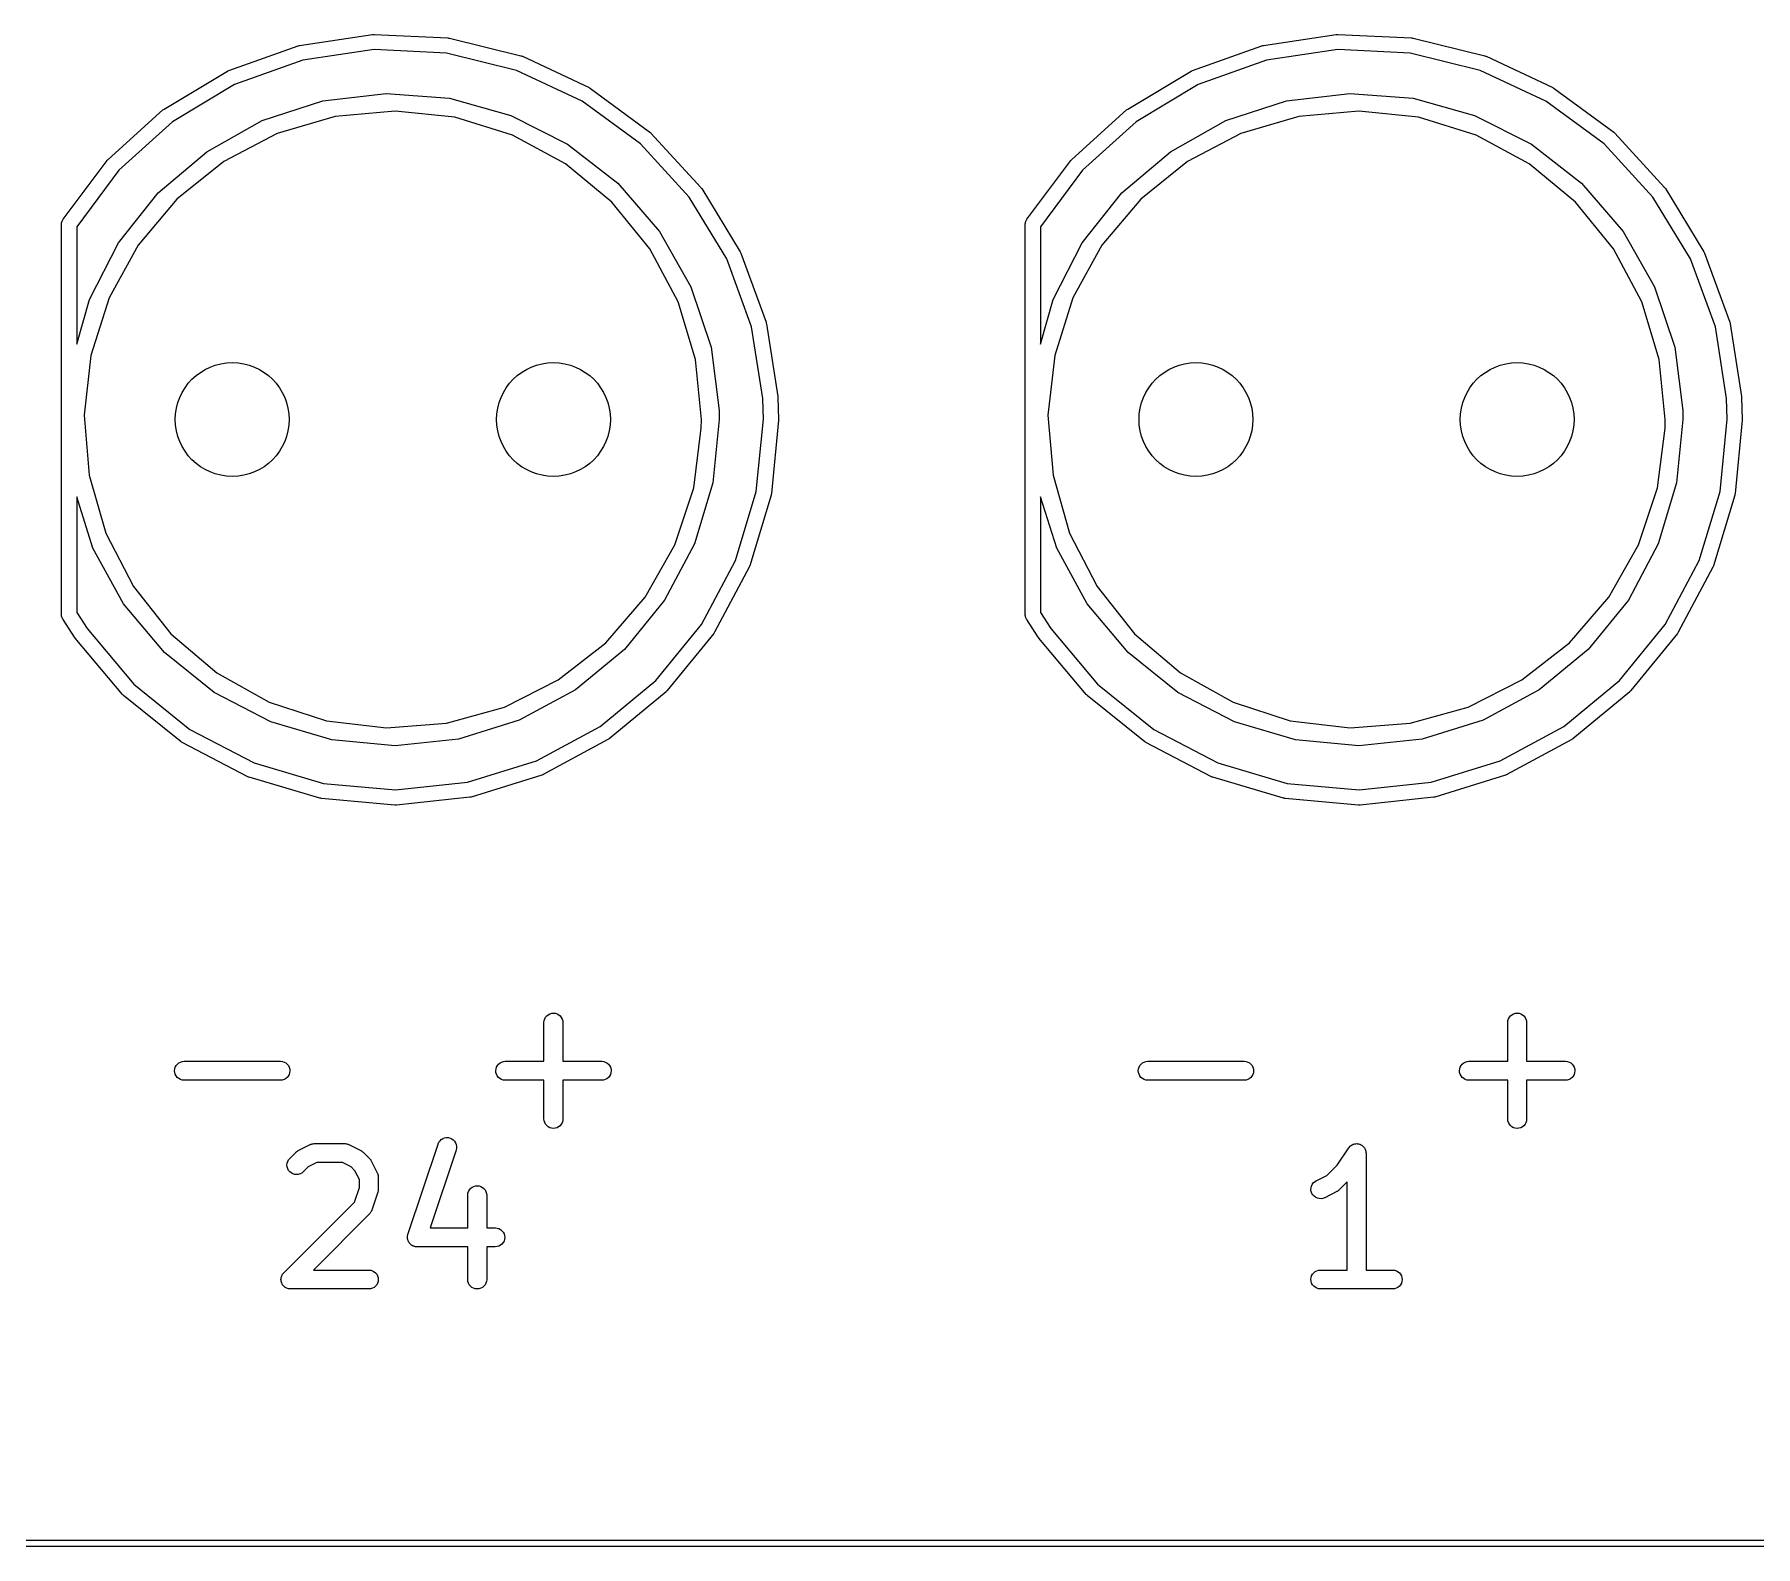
# Model space of a CAD drawing. Extents: x 47 to 146.1, y -90.2 to -39.3.
# Drawn here: x 102.58 to 116.19, y -90.19 to -78.23 of the extents above; entities that cross this region are included whole.
import ezdxf

# ---------------------------------------------------------------- set-up
doc = ezdxf.new("R2010")
doc.units = 0
doc.header["$MEASUREMENT"] = 0
doc.layers.add('BLACK', color=7, linetype='CONTINUOUS')

msp = doc.modelspace()

# ---------------------------------------------------------------- linework, layer by layer
at = {"layer": 'BLACK', "linetype": 'CONTINUOUS'}
for p, q in [((104.673, -78.3206), (105.25, -78.2345)), ((105.25, -78.2345), (105.251, -78.2343)), ((105.251, -78.2343), (105.257, -78.2341)), ((105.257, -78.2341), (105.262, -78.2339)), ((105.262, -78.2339), (105.845, -78.2615)), ((112.293, -78.3206), (112.87, -78.2345)), ((112.87, -78.2345), (112.871, -78.2343)), ((112.871, -78.2343), (112.877, -78.2341)), ((112.877, -78.2341), (112.882, -78.2339)), ((112.882, -78.2339), (113.465, -78.2615)), ((104.112, -78.5201), (104.662, -78.3235)), ((104.662, -78.3235), (104.663, -78.3232)), ((104.663, -78.3232), (104.668, -78.3219)), ((104.668, -78.3219), (104.673, -78.3206)), ((105.262, -78.354), (104.697, -78.4384)), ((105.833, -78.381), (105.262, -78.354)), ((106.388, -78.5185), (105.833, -78.381)), ((105.845, -78.2615), (105.846, -78.2615)), ((105.846, -78.2615), (105.851, -78.2624)), ((105.851, -78.2624), (105.857, -78.2631)), ((105.857, -78.2631), (106.423, -78.4034)), ((111.732, -78.5201), (112.282, -78.3235)), ((112.282, -78.3235), (112.283, -78.3232)), ((112.283, -78.3232), (112.288, -78.3219)), ((112.288, -78.3219), (112.293, -78.3206)), ((112.882, -78.354), (112.317, -78.4384)), ((113.453, -78.381), (112.882, -78.354)), ((114.008, -78.5185), (113.453, -78.381)), ((113.465, -78.2615), (113.466, -78.2615)), ((113.466, -78.2615), (113.471, -78.2624)), ((113.471, -78.2624), (113.477, -78.2631)), ((113.477, -78.2631), (114.043, -78.4034)), ((104.103, -78.5247), (104.108, -78.5224)), ((104.108, -78.5224), (104.112, -78.5201)), ((104.697, -78.4384), (104.158, -78.6311)), ((106.906, -78.7611), (106.388, -78.5185)), ((106.423, -78.4034), (106.424, -78.4036)), ((106.424, -78.4036), (106.429, -78.4055)), ((106.429, -78.4055), (106.434, -78.4073)), ((106.434, -78.4073), (106.962, -78.6549)), ((111.723, -78.5247), (111.728, -78.5224)), ((111.728, -78.5224), (111.732, -78.5201)), ((112.317, -78.4384), (111.778, -78.6311)), ((114.526, -78.7611), (114.008, -78.5185)), ((114.043, -78.4034), (114.044, -78.4036)), ((114.044, -78.4036), (114.049, -78.4055)), ((114.049, -78.4055), (114.054, -78.4073)), ((114.054, -78.4073), (114.582, -78.6549)), ((103.601, -78.8247), (104.102, -78.5251)), ((104.158, -78.6311), (103.668, -78.9247)), ((104.102, -78.5251), (104.103, -78.5247)), ((106.962, -78.6549), (106.963, -78.6553)), ((106.963, -78.6553), (106.968, -78.6582)), ((106.968, -78.6582), (106.972, -78.6609)), ((111.221, -78.8247), (111.722, -78.5251)), ((111.778, -78.6311), (111.288, -78.9247)), ((111.722, -78.5251), (111.723, -78.5247)), ((114.582, -78.6549), (114.583, -78.6553)), ((114.583, -78.6553), (114.588, -78.6582)), ((114.588, -78.6582), (114.592, -78.6609)), ((104.377, -78.9158), (104.856, -78.7602)), ((104.856, -78.7602), (105.356, -78.7006)), ((105.356, -78.7006), (105.858, -78.7392)), ((105.858, -78.7392), (106.343, -78.8746)), ((107.367, -79.0997), (106.906, -78.7611)), ((106.972, -78.6609), (107.443, -79.0065)), ((111.997, -78.9158), (112.476, -78.7602)), ((112.476, -78.7602), (112.976, -78.7006)), ((112.976, -78.7006), (113.478, -78.7392)), ((113.478, -78.7392), (113.963, -78.8746)), ((114.987, -79.0997), (114.526, -78.7611)), ((114.592, -78.6609), (115.063, -79.0065)), ((103.159, -79.2228), (103.592, -78.8317)), ((103.668, -78.9247), (103.243, -79.3079)), ((103.592, -78.8311), (103.597, -78.828)), ((103.592, -78.8317), (103.592, -78.8311)), ((103.597, -78.828), (103.601, -78.8247)), ((103.938, -79.1614), (104.377, -78.9158)), ((104.953, -78.8832), (104.496, -79.0177)), ((105.427, -78.8401), (104.953, -78.8832)), ((105.901, -78.8898), (105.427, -78.8401)), ((106.356, -79.0307), (105.901, -78.8898)), ((106.343, -78.8746), (106.792, -79.1016)), ((110.779, -79.2228), (111.212, -78.8317)), ((111.288, -78.9247), (110.863, -79.3079)), ((111.212, -78.8311), (111.217, -78.828)), ((111.212, -78.8317), (111.212, -78.8311)), ((111.217, -78.828), (111.221, -78.8247)), ((111.558, -79.1614), (111.997, -78.9158)), ((112.573, -78.8832), (112.116, -79.0177)), ((113.047, -78.8401), (112.573, -78.8832)), ((113.521, -78.8898), (113.047, -78.8401)), ((113.976, -79.0307), (113.521, -78.8898)), ((113.963, -78.8746), (114.412, -79.1016)), ((104.496, -79.0177), (104.074, -79.2383)), ((106.774, -79.2571), (106.356, -79.0307)), ((107.443, -79.0065), (107.443, -79.007)), ((107.443, -79.007), (107.447, -79.0107)), ((107.447, -79.0107), (107.451, -79.0143)), ((107.451, -79.0143), (107.846, -79.4446)), ((112.116, -79.0177), (111.694, -79.2383)), ((114.394, -79.2571), (113.976, -79.0307)), ((115.063, -79.0065), (115.063, -79.007)), ((115.063, -79.007), (115.067, -79.0107)), ((115.067, -79.0107), (115.071, -79.0143)), ((115.071, -79.0143), (115.466, -79.4446)), ((103.554, -79.4878), (103.938, -79.1614)), ((106.792, -79.1016), (107.189, -79.4116)), ((107.753, -79.5213), (107.367, -79.0997)), ((111.174, -79.4878), (111.558, -79.1614)), ((114.412, -79.1016), (114.809, -79.4116)), ((115.373, -79.5213), (114.987, -79.0997)), ((102.804, -79.6963), (103.151, -79.2315)), ((103.243, -79.3079), (102.91, -79.7551)), ((103.151, -79.2308), (103.155, -79.2269)), ((103.151, -79.2315), (103.151, -79.2308)), ((103.155, -79.2269), (103.159, -79.2228)), ((104.074, -79.2383), (103.703, -79.5367)), ((107.141, -79.5607), (106.774, -79.2571)), ((110.424, -79.6963), (110.771, -79.2315)), ((110.863, -79.3079), (110.53, -79.7551)), ((110.771, -79.2308), (110.775, -79.2269)), ((110.771, -79.2315), (110.771, -79.2308)), ((110.775, -79.2269), (110.779, -79.2228)), ((111.694, -79.2383), (111.323, -79.5367)), ((114.761, -79.5607), (114.394, -79.2571)), ((107.189, -79.4116), (107.518, -79.7928)), ((107.846, -79.4446), (107.846, -79.4452)), ((107.846, -79.4452), (107.849, -79.4496)), ((107.849, -79.4496), (107.853, -79.4539)), ((107.853, -79.4539), (108.156, -79.9526)), ((114.809, -79.4116), (115.138, -79.7928)), ((115.466, -79.4446), (115.466, -79.4452)), ((115.466, -79.4452), (115.469, -79.4496)), ((115.469, -79.4496), (115.473, -79.4539)), ((115.473, -79.4539), (115.776, -79.9526)), ((103.241, -79.8824), (103.554, -79.4878)), ((103.703, -79.5367), (103.397, -79.9015)), ((107.442, -79.9297), (107.141, -79.5607)), ((108.05, -80.0099), (107.753, -79.5213)), ((110.861, -79.8824), (111.174, -79.4878)), ((111.323, -79.5367), (111.017, -79.9015)), ((115.062, -79.9297), (114.761, -79.5607)), ((115.67, -80.0099), (115.373, -79.5213)), ((102.79, -79.7321), (102.791, -79.7232)), ((102.79, -82.8279), (102.79, -79.7321)), ((102.791, -79.7232), (102.794, -79.7119)), ((102.794, -79.7119), (102.8, -79.7015)), ((102.8, -79.7015), (102.804, -79.6963)), ((110.41, -79.7321), (110.411, -79.7232)), ((110.41, -82.8279), (110.41, -79.7321)), ((110.411, -79.7232), (110.414, -79.7119)), ((110.414, -79.7119), (110.42, -79.7015)), ((110.42, -79.7015), (110.424, -79.6963)), ((102.91, -79.7551), (102.91, -80.6831)), ((103.011, -80.3302), (103.241, -79.8824)), ((107.518, -79.7928), (107.767, -80.2306)), ((110.53, -79.7551), (110.53, -80.6831)), ((110.631, -80.3302), (110.861, -79.8824)), ((115.138, -79.7928), (115.387, -80.2306)), ((103.397, -79.9015), (103.167, -80.3188)), ((107.666, -80.3502), (107.442, -79.9297)), ((108.247, -80.5469), (108.05, -80.0099)), ((108.156, -79.9526), (108.156, -79.9533)), ((108.156, -79.9533), (108.158, -79.9582)), ((108.158, -79.9582), (108.161, -79.9632)), ((108.161, -79.9632), (108.361, -80.5112)), ((111.017, -79.9015), (110.787, -80.3188)), ((115.286, -80.3502), (115.062, -79.9297)), ((115.867, -80.5469), (115.67, -80.0099)), ((115.776, -79.9526), (115.776, -79.9533)), ((115.776, -79.9533), (115.778, -79.9582)), ((115.778, -79.9582), (115.781, -79.9632)), ((115.781, -79.9632), (115.981, -80.5112)), ((107.767, -80.2306), (107.926, -80.7084)), ((115.387, -80.2306), (115.546, -80.7084)), ((102.91, -80.6831), (103.011, -80.3302)), ((103.167, -80.3188), (103.023, -80.7727)), ((107.804, -80.8061), (107.666, -80.3502)), ((110.53, -80.6831), (110.631, -80.3302)), ((110.787, -80.3188), (110.643, -80.7727)), ((115.424, -80.8061), (115.286, -80.3502)), ((108.335, -81.1139), (108.247, -80.5469)), ((108.361, -80.5112), (108.362, -80.512)), ((108.362, -80.512), (108.363, -80.5173)), ((108.363, -80.5173), (108.364, -80.5225)), ((108.364, -80.5225), (108.454, -81.0991)), ((115.955, -81.1139), (115.867, -80.5469)), ((115.981, -80.5112), (115.982, -80.512)), ((115.982, -80.512), (115.983, -80.5173)), ((115.983, -80.5173), (115.984, -80.5225)), ((115.984, -80.5225), (116.074, -81.0991)), ((103.023, -80.7727), (102.97, -81.2459)), ((107.85, -81.28), (107.804, -80.8061)), ((107.926, -80.7084), (107.989, -81.208)), ((110.643, -80.7727), (110.59, -81.2459)), ((115.47, -81.28), (115.424, -80.8061)), ((115.546, -80.7084), (115.609, -81.208)), ((108.454, -81.0991), (108.454, -81.0999)), ((108.454, -81.0999), (108.455, -81.1033)), ((108.455, -81.1033), (108.455, -81.1066)), ((108.455, -81.1066), (108.46, -81.2787)), ((116.074, -81.0991), (116.074, -81.0999)), ((116.074, -81.0999), (116.075, -81.1033)), ((116.075, -81.1033), (116.075, -81.1066)), ((116.075, -81.1066), (116.08, -81.2787)), ((102.97, -81.2459), (103.01, -81.7205)), ((107.989, -81.208), (107.99, -81.28)), ((108.34, -81.2777), (108.335, -81.1139)), ((110.59, -81.2459), (110.63, -81.7205)), ((115.609, -81.208), (115.61, -81.28)), ((115.96, -81.2777), (115.955, -81.1139)), ((107.789, -81.8206), (107.849, -81.3481)), ((107.849, -81.3481), (107.85, -81.28)), ((107.99, -81.28), (107.941, -81.7811)), ((108.284, -81.8486), (108.34, -81.2777)), ((108.46, -81.2854), (108.403, -81.8662)), ((108.46, -81.2787), (108.46, -81.2796)), ((108.46, -81.2796), (108.46, -81.2829)), ((108.46, -81.2829), (108.46, -81.2854)), ((115.409, -81.8206), (115.469, -81.3481)), ((115.469, -81.3481), (115.47, -81.28)), ((115.61, -81.28), (115.561, -81.7811)), ((115.904, -81.8486), (115.96, -81.2777)), ((116.08, -81.2854), (116.023, -81.8662)), ((116.08, -81.2787), (116.08, -81.2796)), ((116.08, -81.2796), (116.08, -81.2829)), ((116.08, -81.2829), (116.08, -81.2854)), ((103.01, -81.7205), (103.141, -82.1782)), ((107.941, -81.7811), (107.795, -82.2632)), ((110.63, -81.7205), (110.761, -82.1782)), ((115.561, -81.7811), (115.415, -82.2632)), ((103.039, -82.2964), (102.91, -81.8909)), ((102.91, -81.8909), (102.91, -82.8072)), ((107.639, -82.2724), (107.789, -81.8206)), ((108.119, -82.396), (108.284, -81.8486)), ((108.401, -81.8776), (108.232, -82.4363)), ((108.402, -81.8723), (108.401, -81.8776)), ((108.403, -81.867), (108.402, -81.8723)), ((108.403, -81.8662), (108.403, -81.867)), ((110.659, -82.2964), (110.53, -81.8909)), ((110.53, -81.8909), (110.53, -82.8072)), ((115.259, -82.2724), (115.409, -81.8206)), ((115.739, -82.396), (115.904, -81.8486)), ((116.021, -81.8776), (115.852, -82.4363)), ((116.022, -81.8723), (116.021, -81.8776)), ((116.023, -81.867), (116.022, -81.8723)), ((116.023, -81.8662), (116.023, -81.867)), ((103.141, -82.1782), (103.359, -82.6018)), ((110.761, -82.1782), (110.979, -82.6018)), ((103.281, -82.7376), (103.039, -82.2964)), ((107.404, -82.6865), (107.639, -82.2724)), ((107.795, -82.2632), (107.559, -82.7077)), ((110.901, -82.7376), (110.659, -82.2964)), ((115.024, -82.6865), (115.259, -82.2724)), ((115.415, -82.2632), (115.179, -82.7077)), ((107.85, -82.9009), (108.119, -82.396)), ((108.228, -82.4471), (107.954, -82.9624)), ((108.23, -82.4421), (108.228, -82.4471)), ((108.232, -82.4371), (108.23, -82.4421)), ((108.232, -82.4363), (108.232, -82.4371)), ((115.47, -82.9009), (115.739, -82.396)), ((115.848, -82.4471), (115.574, -82.9624)), ((115.85, -82.4421), (115.848, -82.4471)), ((115.852, -82.4371), (115.85, -82.4421)), ((115.852, -82.4363), (115.852, -82.4371)), ((103.359, -82.6018), (103.655, -82.975)), ((110.979, -82.6018), (111.275, -82.975)), ((103.605, -83.1233), (103.281, -82.7376)), ((107.093, -83.047), (107.404, -82.6865)), ((107.559, -82.7077), (107.241, -83.098)), ((111.225, -83.1233), (110.901, -82.7376)), ((114.713, -83.047), (115.024, -82.6865)), ((115.179, -82.7077), (114.861, -83.098)), ((102.791, -82.8368), (102.79, -82.8279)), ((102.794, -82.8481), (102.791, -82.8368)), ((102.8, -82.8585), (102.794, -82.8481)), ((102.802, -82.861), (102.8, -82.8585)), ((102.893, -83.0021), (102.802, -82.861)), ((102.91, -82.8072), (102.992, -82.934)), ((110.411, -82.8368), (110.41, -82.8279)), ((110.414, -82.8481), (110.411, -82.8368)), ((110.42, -82.8585), (110.414, -82.8481)), ((110.422, -82.861), (110.42, -82.8585)), ((110.513, -83.0021), (110.422, -82.861)), ((110.53, -82.8072), (110.612, -82.934)), ((102.895, -83.0047), (102.893, -83.0021)), ((102.897, -83.0076), (102.895, -83.0047)), ((102.897, -83.0082), (102.897, -83.0076)), ((103.272, -83.4552), (102.897, -83.0082)), ((102.992, -82.934), (103.361, -83.3735)), ((103.655, -82.975), (104.017, -83.2836)), ((107.489, -83.3441), (107.85, -82.9009)), ((107.947, -82.9722), (107.578, -83.4244)), ((107.95, -82.9677), (107.947, -82.9722)), ((107.953, -82.9632), (107.95, -82.9677)), ((107.954, -82.9624), (107.953, -82.9632)), ((110.515, -83.0047), (110.513, -83.0021)), ((110.517, -83.0076), (110.515, -83.0047)), ((110.517, -83.0082), (110.517, -83.0076)), ((110.892, -83.4552), (110.517, -83.0082)), ((110.612, -82.934), (110.981, -83.3735)), ((111.275, -82.975), (111.637, -83.2836)), ((115.109, -83.3441), (115.47, -82.9009)), ((115.567, -82.9722), (115.198, -83.4244)), ((115.57, -82.9677), (115.567, -82.9722)), ((115.573, -82.9632), (115.57, -82.9677)), ((115.574, -82.9624), (115.573, -82.9632)), ((103.997, -83.4389), (103.605, -83.1233)), ((106.717, -83.3402), (107.093, -83.047)), ((107.241, -83.098), (106.853, -83.4189)), ((111.617, -83.4389), (111.225, -83.1233)), ((114.337, -83.3402), (114.713, -83.047)), ((114.861, -83.098), (114.473, -83.4189)), ((104.017, -83.2836), (104.433, -83.5159)), ((111.637, -83.2836), (112.053, -83.5159)), ((103.361, -83.3735), (103.806, -83.7317)), ((106.292, -83.5549), (106.717, -83.3402)), ((106.853, -83.4189), (106.41, -83.6584)), ((107.049, -83.7086), (107.489, -83.3441)), ((110.981, -83.3735), (111.426, -83.7317)), ((113.912, -83.5549), (114.337, -83.3402)), ((114.473, -83.4189), (114.03, -83.6584)), ((114.669, -83.7086), (115.109, -83.3441)), ((103.276, -83.459), (103.272, -83.4552)), ((103.28, -83.4628), (103.276, -83.459)), ((103.281, -83.4634), (103.28, -83.4628)), ((103.736, -83.8289), (103.281, -83.4634)), ((104.444, -83.6721), (103.997, -83.4389)), ((104.433, -83.5159), (104.886, -83.6631)), ((105.834, -83.6829), (106.292, -83.5549)), ((107.57, -83.4328), (107.121, -83.8048)), ((107.574, -83.4289), (107.57, -83.4328)), ((107.578, -83.4251), (107.574, -83.4289)), ((107.578, -83.4244), (107.578, -83.4251)), ((110.896, -83.459), (110.892, -83.4552)), ((110.9, -83.4628), (110.896, -83.459)), ((110.901, -83.4634), (110.9, -83.4628)), ((111.356, -83.8289), (110.901, -83.4634)), ((112.064, -83.6721), (111.617, -83.4389)), ((112.053, -83.5159), (112.506, -83.6631)), ((113.454, -83.6829), (113.912, -83.5549)), ((115.19, -83.4328), (114.741, -83.8048)), ((115.194, -83.4289), (115.19, -83.4328)), ((115.198, -83.4251), (115.194, -83.4289)), ((115.198, -83.4244), (115.198, -83.4251)), ((104.927, -83.8143), (104.444, -83.6721)), ((104.886, -83.6631), (105.359, -83.7195)), ((105.359, -83.7195), (105.834, -83.6829)), ((106.41, -83.6584), (105.929, -83.8073)), ((112.547, -83.8143), (112.064, -83.6721)), ((112.506, -83.6631), (112.979, -83.7195)), ((112.979, -83.7195), (113.454, -83.6829)), ((114.03, -83.6584), (113.549, -83.8073)), ((103.74, -83.8319), (103.736, -83.8289)), ((103.745, -83.835), (103.74, -83.8319)), ((103.806, -83.7317), (104.313, -83.9966)), ((105.428, -83.8599), (104.927, -83.8143)), ((105.929, -83.8073), (105.428, -83.8599)), ((106.546, -83.9806), (107.049, -83.7086)), ((107.111, -83.8113), (106.598, -84.089)), ((107.115, -83.8083), (107.111, -83.8113)), ((107.12, -83.8053), (107.115, -83.8083)), ((107.121, -83.8048), (107.12, -83.8053)), ((111.36, -83.8319), (111.356, -83.8289)), ((111.365, -83.835), (111.36, -83.8319)), ((111.426, -83.7317), (111.933, -83.9966)), ((113.048, -83.8599), (112.547, -83.8143)), ((113.549, -83.8073), (113.048, -83.8599)), ((114.166, -83.9806), (114.669, -83.7086)), ((114.731, -83.8113), (114.218, -84.089)), ((114.735, -83.8083), (114.731, -83.8113)), ((114.74, -83.8053), (114.735, -83.8083)), ((114.741, -83.8048), (114.74, -83.8053)), ((103.745, -83.8354), (103.745, -83.835)), ((104.263, -84.1056), (103.745, -83.8354)), ((111.365, -83.8354), (111.365, -83.835)), ((111.883, -84.1056), (111.365, -83.8354)), ((104.313, -83.9966), (104.861, -84.1579)), ((106, -84.1498), (106.546, -83.9806)), ((106.587, -84.0935), (106.029, -84.2662)), ((106.592, -84.0914), (106.587, -84.0935)), ((106.597, -84.0894), (106.592, -84.0914)), ((106.598, -84.089), (106.597, -84.0894)), ((111.933, -83.9966), (112.481, -84.1579)), ((113.62, -84.1498), (114.166, -83.9806)), ((114.207, -84.0935), (113.649, -84.2662)), ((114.212, -84.0914), (114.207, -84.0935)), ((114.217, -84.0894), (114.212, -84.0914)), ((114.218, -84.089), (114.217, -84.0894)), ((104.268, -84.1077), (104.263, -84.1056)), ((104.273, -84.1098), (104.268, -84.1077)), ((104.273, -84.11), (104.273, -84.1098)), ((104.833, -84.2747), (104.273, -84.11)), ((104.861, -84.1579), (105.431, -84.2096)), ((105.431, -84.2096), (106, -84.1498)), ((111.888, -84.1077), (111.883, -84.1056)), ((111.893, -84.1098), (111.888, -84.1077)), ((111.893, -84.11), (111.893, -84.1098)), ((112.453, -84.2747), (111.893, -84.11)), ((112.481, -84.1579), (113.051, -84.2096)), ((113.051, -84.2096), (113.62, -84.1498)), ((104.839, -84.2757), (104.833, -84.2747)), ((104.844, -84.2768), (104.839, -84.2757)), ((104.845, -84.2769), (104.844, -84.2768)), ((105.426, -84.3297), (104.845, -84.2769)), ((105.431, -84.3296), (105.426, -84.3297)), ((105.437, -84.3297), (105.431, -84.3296)), ((105.438, -84.3296), (105.437, -84.3297)), ((106.018, -84.2685), (105.438, -84.3296)), ((106.023, -84.2674), (106.018, -84.2685)), ((106.029, -84.2664), (106.023, -84.2674)), ((106.029, -84.2662), (106.029, -84.2664)), ((112.459, -84.2757), (112.453, -84.2747)), ((112.464, -84.2768), (112.459, -84.2757)), ((112.465, -84.2769), (112.464, -84.2768)), ((113.046, -84.3297), (112.465, -84.2769)), ((113.051, -84.3296), (113.046, -84.3297)), ((113.057, -84.3297), (113.051, -84.3296)), ((113.058, -84.3296), (113.057, -84.3297)), ((113.638, -84.2685), (113.058, -84.3296)), ((113.643, -84.2674), (113.638, -84.2685)), ((113.649, -84.2664), (113.643, -84.2674)), ((113.649, -84.2662), (113.649, -84.2664)), ((106.611, -86.0209), (106.618, -86.0081)), ((106.618, -86.0081), (106.628, -85.9969)), ((106.628, -85.9969), (106.639, -85.9877)), ((106.639, -85.9877), (106.652, -85.9809)), ((106.652, -85.9809), (106.666, -85.9768)), ((106.666, -85.9768), (106.681, -85.9755)), ((106.681, -85.9755), (106.695, -85.977)), ((106.695, -85.977), (106.709, -85.9813)), ((106.709, -85.9813), (106.722, -85.9883)), ((106.722, -85.9883), (106.733, -85.9976)), ((106.733, -85.9976), (106.742, -86.009)), ((106.742, -86.009), (106.749, -86.0219)), ((114.231, -86.0209), (114.238, -86.0081)), ((114.238, -86.0081), (114.248, -85.9969)), ((114.248, -85.9969), (114.259, -85.9877)), ((114.259, -85.9877), (114.272, -85.9809)), ((114.272, -85.9809), (114.286, -85.9768)), ((114.286, -85.9768), (114.301, -85.9755)), ((114.301, -85.9755), (114.315, -85.977)), ((114.315, -85.977), (114.329, -85.9813)), ((114.329, -85.9813), (114.342, -85.9883)), ((114.342, -85.9883), (114.353, -85.9976)), ((114.353, -85.9976), (114.362, -86.009)), ((114.362, -86.009), (114.369, -86.0219)), ((106.605, -86.0494), (106.607, -86.0349)), ((106.605, -86.0505), (106.605, -86.0494)), ((106.605, -86.3564), (106.605, -86.0505)), ((106.607, -86.0349), (106.611, -86.0209)), ((106.749, -86.0219), (106.754, -86.0359)), ((106.754, -86.0359), (106.755, -86.0505)), ((106.755, -86.0505), (106.755, -86.3564)), ((114.225, -86.0494), (114.227, -86.0349)), ((114.225, -86.0505), (114.225, -86.0494)), ((114.225, -86.3564), (114.225, -86.0505)), ((114.227, -86.0349), (114.231, -86.0209)), ((114.369, -86.0219), (114.374, -86.0359)), ((114.374, -86.0359), (114.375, -86.0505)), ((114.375, -86.0505), (114.375, -86.3564)), ((103.684, -86.4309), (103.686, -86.4163)), ((103.686, -86.4163), (103.69, -86.4024)), ((103.69, -86.4024), (103.697, -86.3895)), ((103.697, -86.3895), (103.706, -86.3782)), ((103.706, -86.3782), (103.718, -86.369)), ((103.718, -86.369), (103.73, -86.3621)), ((103.73, -86.3621), (103.744, -86.3579)), ((103.744, -86.3579), (103.759, -86.3564)), ((103.759, -86.3564), (104.521, -86.3564)), ((104.521, -86.3564), (104.522, -86.3564)), ((104.522, -86.3564), (104.537, -86.3581)), ((104.537, -86.3581), (104.55, -86.3625)), ((104.55, -86.3625), (104.563, -86.3695)), ((104.563, -86.3695), (104.575, -86.379)), ((104.575, -86.379), (104.584, -86.3904)), ((104.584, -86.3904), (104.59, -86.4033)), ((104.59, -86.4033), (104.595, -86.4174)), ((104.595, -86.4174), (104.596, -86.432)), ((106.224, -86.4309), (106.226, -86.4163)), ((106.226, -86.4163), (106.23, -86.4024)), ((106.23, -86.4024), (106.237, -86.3895)), ((106.237, -86.3895), (106.246, -86.3782)), ((106.246, -86.3782), (106.258, -86.369)), ((106.258, -86.369), (106.27, -86.3621)), ((106.27, -86.3621), (106.284, -86.3579)), ((106.284, -86.3579), (106.299, -86.3564)), ((106.299, -86.3564), (106.605, -86.3564)), ((106.755, -86.3564), (107.061, -86.3564)), ((107.061, -86.3564), (107.062, -86.3564)), ((107.062, -86.3564), (107.077, -86.3581)), ((107.077, -86.3581), (107.09, -86.3625)), ((107.09, -86.3625), (107.103, -86.3695)), ((107.103, -86.3695), (107.115, -86.379)), ((107.115, -86.379), (107.124, -86.3904)), ((107.124, -86.3904), (107.13, -86.4033)), ((107.13, -86.4033), (107.135, -86.4174)), ((107.135, -86.4174), (107.136, -86.432)), ((111.304, -86.4309), (111.306, -86.4163)), ((111.306, -86.4163), (111.31, -86.4024)), ((111.31, -86.4024), (111.317, -86.3895)), ((111.317, -86.3895), (111.326, -86.3782)), ((111.326, -86.3782), (111.338, -86.369)), ((111.338, -86.369), (111.35, -86.3621)), ((111.35, -86.3621), (111.364, -86.3579)), ((111.364, -86.3579), (111.379, -86.3564)), ((111.379, -86.3564), (112.141, -86.3564)), ((112.141, -86.3564), (112.142, -86.3564)), ((112.142, -86.3564), (112.157, -86.3581)), ((112.157, -86.3581), (112.17, -86.3625)), ((112.17, -86.3625), (112.183, -86.3695)), ((112.183, -86.3695), (112.195, -86.379)), ((112.195, -86.379), (112.204, -86.3904)), ((112.204, -86.3904), (112.21, -86.4033)), ((112.21, -86.4033), (112.215, -86.4174)), ((112.215, -86.4174), (112.216, -86.432)), ((113.844, -86.4309), (113.846, -86.4163)), ((113.846, -86.4163), (113.85, -86.4024)), ((113.85, -86.4024), (113.857, -86.3895)), ((113.857, -86.3895), (113.866, -86.3782)), ((113.866, -86.3782), (113.878, -86.369)), ((113.878, -86.369), (113.89, -86.3621)), ((113.89, -86.3621), (113.904, -86.3579)), ((113.904, -86.3579), (113.919, -86.3564)), ((113.919, -86.3564), (114.225, -86.3564)), ((114.375, -86.3564), (114.681, -86.3564)), ((114.681, -86.3564), (114.682, -86.3564)), ((114.682, -86.3564), (114.697, -86.3581)), ((114.697, -86.3581), (114.71, -86.3625)), ((114.71, -86.3625), (114.723, -86.3695)), ((114.723, -86.3695), (114.735, -86.379)), ((114.735, -86.379), (114.744, -86.3904)), ((114.744, -86.3904), (114.75, -86.4033)), ((114.75, -86.4033), (114.755, -86.4174)), ((114.755, -86.4174), (114.756, -86.432)), ((103.685, -86.4455), (103.684, -86.4309)), ((103.69, -86.4595), (103.685, -86.4455)), ((103.696, -86.4725), (103.69, -86.4595)), ((103.705, -86.4839), (103.696, -86.4725)), ((103.717, -86.4933), (103.705, -86.4839)), ((103.73, -86.5004), (103.717, -86.4933)), ((103.743, -86.5048), (103.73, -86.5004)), ((103.758, -86.5064), (103.743, -86.5048)), ((103.759, -86.5064), (103.758, -86.5064)), ((104.521, -86.5064), (103.759, -86.5064)), ((104.536, -86.505), (104.521, -86.5064)), ((104.55, -86.5008), (104.536, -86.505)), ((104.562, -86.4939), (104.55, -86.5008)), ((104.574, -86.4846), (104.562, -86.4939)), ((104.583, -86.4734), (104.574, -86.4846)), ((104.59, -86.4605), (104.583, -86.4734)), ((104.594, -86.4465), (104.59, -86.4605)), ((104.596, -86.432), (104.594, -86.4465)), ((106.225, -86.4455), (106.224, -86.4309)), ((106.23, -86.4595), (106.225, -86.4455)), ((106.236, -86.4725), (106.23, -86.4595)), ((106.245, -86.4839), (106.236, -86.4725)), ((106.257, -86.4933), (106.245, -86.4839)), ((106.27, -86.5004), (106.257, -86.4933)), ((106.283, -86.5048), (106.27, -86.5004)), ((106.298, -86.5064), (106.283, -86.5048)), ((106.299, -86.5064), (106.298, -86.5064)), ((106.605, -86.5064), (106.299, -86.5064)), ((106.605, -86.8124), (106.605, -86.5064)), ((107.061, -86.5064), (106.755, -86.5064)), ((106.755, -86.5064), (106.755, -86.8124)), ((107.076, -86.505), (107.061, -86.5064)), ((107.09, -86.5008), (107.076, -86.505)), ((107.102, -86.4939), (107.09, -86.5008)), ((107.114, -86.4846), (107.102, -86.4939)), ((107.123, -86.4734), (107.114, -86.4846)), ((107.13, -86.4605), (107.123, -86.4734)), ((107.134, -86.4465), (107.13, -86.4605)), ((107.136, -86.432), (107.134, -86.4465)), ((111.305, -86.4455), (111.304, -86.4309)), ((111.31, -86.4595), (111.305, -86.4455)), ((111.316, -86.4725), (111.31, -86.4595)), ((111.325, -86.4839), (111.316, -86.4725)), ((111.337, -86.4933), (111.325, -86.4839)), ((111.35, -86.5004), (111.337, -86.4933)), ((111.363, -86.5048), (111.35, -86.5004)), ((111.378, -86.5064), (111.363, -86.5048)), ((111.379, -86.5064), (111.378, -86.5064)), ((112.141, -86.5064), (111.379, -86.5064)), ((112.156, -86.505), (112.141, -86.5064)), ((112.17, -86.5008), (112.156, -86.505)), ((112.182, -86.4939), (112.17, -86.5008)), ((112.194, -86.4846), (112.182, -86.4939)), ((112.203, -86.4734), (112.194, -86.4846)), ((112.21, -86.4605), (112.203, -86.4734)), ((112.214, -86.4465), (112.21, -86.4605)), ((112.216, -86.432), (112.214, -86.4465)), ((113.845, -86.4455), (113.844, -86.4309)), ((113.85, -86.4595), (113.845, -86.4455)), ((113.856, -86.4725), (113.85, -86.4595)), ((113.865, -86.4839), (113.856, -86.4725)), ((113.877, -86.4933), (113.865, -86.4839)), ((113.89, -86.5004), (113.877, -86.4933)), ((113.903, -86.5048), (113.89, -86.5004)), ((113.918, -86.5064), (113.903, -86.5048)), ((113.919, -86.5064), (113.918, -86.5064)), ((114.225, -86.5064), (113.919, -86.5064)), ((114.225, -86.8124), (114.225, -86.5064)), ((114.681, -86.5064), (114.375, -86.5064)), ((114.375, -86.5064), (114.375, -86.8124)), ((114.696, -86.505), (114.681, -86.5064)), ((114.71, -86.5008), (114.696, -86.505)), ((114.722, -86.4939), (114.71, -86.5008)), ((114.734, -86.4846), (114.722, -86.4939)), ((114.743, -86.4734), (114.734, -86.4846)), ((114.75, -86.4605), (114.743, -86.4734)), ((114.754, -86.4465), (114.75, -86.4605)), ((114.756, -86.432), (114.754, -86.4465)), ((106.606, -86.8269), (106.605, -86.8124)), ((106.755, -86.8134), (106.753, -86.828)), ((106.755, -86.8124), (106.755, -86.8134)), ((114.226, -86.8269), (114.225, -86.8124)), ((114.375, -86.8134), (114.373, -86.828)), ((114.375, -86.8124), (114.375, -86.8134)), ((105.806, -86.9673), (105.819, -86.9622)), ((105.819, -86.9622), (105.834, -86.9599)), ((105.834, -86.9599), (105.849, -86.9604)), ((105.849, -86.9604), (105.863, -86.9638)), ((106.611, -86.841), (106.606, -86.8269)), ((106.618, -86.8539), (106.611, -86.841)), ((106.627, -86.8652), (106.618, -86.8539)), ((106.638, -86.8746), (106.627, -86.8652)), ((106.651, -86.8815), (106.638, -86.8746)), ((106.665, -86.8858), (106.651, -86.8815)), ((106.679, -86.8874), (106.665, -86.8858)), ((106.694, -86.8861), (106.679, -86.8874)), ((106.708, -86.8819), (106.694, -86.8861)), ((106.721, -86.8751), (106.708, -86.8819)), ((106.732, -86.866), (106.721, -86.8751)), ((106.742, -86.8548), (106.732, -86.866)), ((106.749, -86.8419), (106.742, -86.8548)), ((106.753, -86.828), (106.749, -86.8419)), ((114.231, -86.841), (114.226, -86.8269)), ((114.238, -86.8539), (114.231, -86.841)), ((114.247, -86.8652), (114.238, -86.8539)), ((114.258, -86.8746), (114.247, -86.8652)), ((114.271, -86.8815), (114.258, -86.8746)), ((114.285, -86.8858), (114.271, -86.8815)), ((114.299, -86.8874), (114.285, -86.8858)), ((114.314, -86.8861), (114.299, -86.8874)), ((114.328, -86.8819), (114.314, -86.8861)), ((114.341, -86.8751), (114.328, -86.8819)), ((114.352, -86.866), (114.341, -86.8751)), ((114.362, -86.8548), (114.352, -86.866)), ((114.369, -86.8419), (114.362, -86.8548)), ((114.373, -86.828), (114.369, -86.8419)), ((104.595, -87.1246), (104.643, -87.077)), ((104.643, -87.0762), (104.647, -87.0736)), ((104.643, -87.077), (104.643, -87.0762)), ((104.647, -87.0736), (104.65, -87.0707)), ((104.65, -87.0707), (104.652, -87.069)), ((104.652, -87.069), (104.655, -87.0671)), ((104.655, -87.0671), (104.659, -87.0652)), ((104.659, -87.0652), (104.662, -87.0629)), ((104.662, -87.0629), (104.757, -87.0153)), ((104.757, -87.0153), (104.758, -87.0148)), ((104.758, -87.0148), (104.76, -87.0141)), ((104.76, -87.0141), (104.762, -87.013)), ((104.762, -87.013), (104.767, -87.0116)), ((104.767, -87.0116), (104.772, -87.0098)), ((104.772, -87.0098), (104.774, -87.0094)), ((104.774, -87.0094), (104.776, -87.0088)), ((104.776, -87.0088), (104.781, -87.0083)), ((104.781, -87.0083), (104.787, -87.0075)), ((104.787, -87.0075), (104.789, -87.0076)), ((104.789, -87.0076), (104.791, -87.0074)), ((104.791, -87.0074), (105.029, -87.0074)), ((105.029, -87.0074), (105.03, -87.0074)), ((105.03, -87.0074), (105.032, -87.0076)), ((105.032, -87.0076), (105.034, -87.0076)), ((105.034, -87.0076), (105.04, -87.0084)), ((105.04, -87.0084), (105.045, -87.009)), ((105.045, -87.009), (105.047, -87.0097)), ((105.047, -87.0097), (105.049, -87.0101)), ((105.049, -87.0101), (105.054, -87.0119)), ((105.054, -87.0119), (105.059, -87.0134)), ((105.059, -87.0134), (105.061, -87.0145)), ((105.061, -87.0145), (105.063, -87.0153)), ((105.063, -87.0153), (105.158, -87.0629)), ((105.158, -87.0629), (105.159, -87.0634)), ((105.159, -87.0634), (105.162, -87.0657)), ((105.162, -87.0657), (105.166, -87.0677)), ((105.166, -87.0677), (105.168, -87.0697)), ((105.168, -87.0697), (105.171, -87.0714)), ((105.171, -87.0714), (105.174, -87.0743)), ((105.174, -87.0743), (105.177, -87.077)), ((105.177, -87.077), (105.225, -87.1246)), ((105.529, -87.7253), (105.767, -87.011)), ((105.91, -87.0585), (105.705, -87.674)), ((105.767, -87.011), (105.768, -87.0101)), ((105.768, -87.0101), (105.774, -86.9968)), ((105.774, -86.9968), (105.783, -86.9849)), ((105.783, -86.9849), (105.793, -86.975)), ((105.793, -86.975), (105.806, -86.9673)), ((105.863, -86.9638), (105.876, -86.9698)), ((105.876, -86.9698), (105.888, -86.9784)), ((105.888, -86.9784), (105.898, -86.989)), ((105.898, -86.989), (105.906, -87.0015)), ((105.906, -87.0015), (105.911, -87.0151)), ((105.913, -87.0442), (105.91, -87.0585)), ((105.911, -87.0151), (105.913, -87.0296)), ((105.913, -87.0296), (105.913, -87.0442)), ((112.876, -87.1775), (112.968, -87.0408)), ((112.968, -87.0399), (112.973, -87.0345)), ((112.968, -87.04), (112.968, -87.0399)), ((112.968, -87.0408), (112.968, -87.04)), ((112.968, -87.04), (112.968, -87.04)), ((112.968, -87.04), (112.968, -87.04)), ((112.973, -87.0345), (112.978, -87.0288)), ((112.978, -87.0287), (112.983, -87.0242)), ((112.978, -87.0288), (112.978, -87.0287)), ((112.978, -87.0288), (112.978, -87.0288)), ((112.983, -87.0242), (112.989, -87.0196)), ((112.989, -87.0196), (112.996, -87.0161)), ((112.989, -87.0196), (112.989, -87.0196)), ((112.989, -87.0196), (112.989, -87.0196)), ((112.996, -87.0161), (113.002, -87.0128)), ((113.002, -87.0128), (113.009, -87.0108)), ((113.002, -87.0128), (113.002, -87.0128)), ((113.002, -87.0128), (113.002, -87.0128)), ((113.009, -87.0108), (113.016, -87.0087)), ((113.016, -87.0087), (113.023, -87.0081)), ((113.016, -87.0087), (113.016, -87.0087)), ((113.016, -87.0087), (113.016, -87.0087)), ((113.023, -87.0081), (113.031, -87.0074)), ((113.031, -87.0074), (113.031, -87.0074)), ((113.031, -87.0074), (113.038, -87.0081)), ((113.031, -87.0074), (113.031, -87.0074)), ((113.038, -87.0081), (113.045, -87.0089)), ((113.045, -87.0089), (113.045, -87.0089)), ((113.045, -87.0089), (113.045, -87.0089)), ((113.045, -87.0089), (113.052, -87.011)), ((113.052, -87.011), (113.059, -87.0132)), ((113.059, -87.0132), (113.059, -87.0133)), ((113.059, -87.0133), (113.059, -87.0133)), ((113.059, -87.0133), (113.065, -87.0165)), ((113.065, -87.0165), (113.072, -87.0202)), ((113.072, -87.0202), (113.072, -87.0202)), ((113.072, -87.0202), (113.072, -87.0203)), ((113.072, -87.0203), (113.077, -87.0246)), ((113.077, -87.0246), (113.083, -87.0295)), ((113.083, -87.0295), (113.083, -87.0296)), ((113.083, -87.0296), (113.083, -87.0296)), ((113.083, -87.0296), (113.088, -87.0351)), ((113.088, -87.0351), (113.092, -87.0409)), ((113.092, -87.0409), (113.092, -87.0409)), ((113.092, -87.0409), (113.093, -87.041)), ((113.093, -87.041), (113.096, -87.0473)), ((113.096, -87.0473), (113.099, -87.0538)), ((113.099, -87.0538), (113.099, -87.0539)), ((113.099, -87.0539), (113.099, -87.0539)), ((113.099, -87.0539), (113.101, -87.0604)), ((113.101, -87.0604), (113.104, -87.0678)), ((113.104, -87.0678), (113.104, -87.0679)), ((113.104, -87.0679), (113.104, -87.0679)), ((113.104, -87.0679), (113.104, -87.0752)), ((113.104, -87.0752), (113.105, -87.0824)), ((113.105, -87.0824), (113.105, -88.0074)), ((104.573, -87.1774), (104.575, -87.1628)), ((104.574, -87.1919), (104.573, -87.1774)), ((104.579, -87.206), (104.574, -87.1919)), ((104.575, -87.1628), (104.579, -87.1488)), ((104.579, -87.1488), (104.586, -87.1359)), ((104.585, -87.2189), (104.579, -87.206)), ((104.595, -87.2303), (104.585, -87.2189)), ((104.586, -87.1359), (104.595, -87.1246)), ((104.606, -87.2397), (104.595, -87.2303)), ((104.7, -87.2314), (104.689, -87.2405)), ((104.701, -87.2307), (104.7, -87.2314)), ((104.74, -87.1916), (104.701, -87.2307)), ((104.809, -87.1574), (104.74, -87.1916)), ((105.011, -87.1574), (104.809, -87.1574)), ((105.08, -87.1916), (105.011, -87.1574)), ((105.11, -87.222), (105.08, -87.1916)), ((105.145, -87.2906), (105.11, -87.222)), ((105.225, -87.1246), (105.226, -87.1253)), ((105.226, -87.1253), (105.228, -87.1286)), ((105.228, -87.1286), (105.231, -87.1317)), ((105.231, -87.1317), (105.233, -87.1343)), ((105.233, -87.1343), (105.235, -87.1368)), ((105.235, -87.1368), (105.237, -87.1405)), ((105.237, -87.1405), (105.239, -87.1441)), ((105.239, -87.1441), (105.287, -87.2393)), ((112.795, -87.2588), (112.876, -87.1775)), ((104.619, -87.2467), (104.606, -87.2397)), ((104.633, -87.251), (104.619, -87.2467)), ((104.647, -87.2526), (104.633, -87.251)), ((104.662, -87.2513), (104.647, -87.2526)), ((104.676, -87.2473), (104.662, -87.2513)), ((104.689, -87.2405), (104.676, -87.2473)), ((105.106, -87.4704), (105.145, -87.3559)), ((105.145, -87.3559), (105.145, -87.2906)), ((105.287, -87.2393), (105.287, -87.2403)), ((105.287, -87.2403), (105.288, -87.2423)), ((105.288, -87.2423), (105.289, -87.2443)), ((105.289, -87.2443), (105.29, -87.2492)), ((105.29, -87.2492), (105.292, -87.254)), ((105.292, -87.254), (105.292, -87.2562)), ((105.292, -87.2562), (105.293, -87.2583)), ((105.293, -87.2583), (105.294, -87.2634)), ((105.294, -87.2634), (105.294, -87.2685)), ((105.294, -87.2685), (105.294, -87.2707)), ((105.294, -87.2707), (105.295, -87.2729)), ((105.295, -87.3691), (105.294, -87.3733)), ((105.295, -87.2729), (105.295, -87.3681)), ((105.295, -87.3681), (105.295, -87.3691)), ((106.015, -87.3733), (106.024, -87.3621)), ((106.024, -87.3621), (106.036, -87.353)), ((106.036, -87.353), (106.049, -87.3462)), ((106.049, -87.3462), (106.063, -87.342)), ((106.063, -87.342), (106.077, -87.3407)), ((106.077, -87.3407), (106.092, -87.3422)), ((106.092, -87.3422), (106.106, -87.3466)), ((106.106, -87.3466), (106.119, -87.3535)), ((106.119, -87.3535), (106.13, -87.3629)), ((106.13, -87.3629), (106.139, -87.3742)), ((112.669, -87.373), (112.67, -87.3584)), ((112.67, -87.3584), (112.673, -87.3441)), ((112.673, -87.3441), (112.679, -87.3308)), ((112.679, -87.3308), (112.688, -87.3189)), ((112.688, -87.3189), (112.698, -87.3088)), ((112.698, -87.3088), (112.711, -87.301)), ((112.711, -87.301), (112.795, -87.2588)), ((112.955, -87.3111), (112.893, -87.3735)), ((112.955, -88.0074), (112.955, -87.3111)), ((104.547, -88.0293), (105.106, -87.4704)), ((105.291, -87.3918), (105.243, -87.5347)), ((105.292, -87.3877), (105.291, -87.3918)), ((105.293, -87.3837), (105.292, -87.3877)), ((105.294, -87.3775), (105.293, -87.3806)), ((105.293, -87.3806), (105.293, -87.3837)), ((105.294, -87.3733), (105.294, -87.3775)), ((106.002, -87.4147), (106.003, -87.4001)), ((106.002, -87.4157), (106.002, -87.4147)), ((106.002, -87.674), (106.002, -87.4157)), ((106.003, -87.4001), (106.008, -87.3862)), ((106.008, -87.3862), (106.015, -87.3733)), ((106.139, -87.3742), (106.146, -87.3871)), ((106.146, -87.3871), (106.15, -87.4011)), ((106.15, -87.4011), (106.152, -87.4157)), ((106.152, -87.4157), (106.152, -87.674)), ((112.672, -87.3875), (112.669, -87.373)), ((112.677, -87.4012), (112.672, -87.3875)), ((112.685, -87.4136), (112.677, -87.4012)), ((112.695, -87.4243), (112.685, -87.4136)), ((112.707, -87.4329), (112.695, -87.4243)), ((112.72, -87.439), (112.707, -87.4329)), ((112.734, -87.4424), (112.72, -87.439)), ((112.749, -87.443), (112.734, -87.4424)), ((112.763, -87.4407), (112.749, -87.443)), ((112.777, -87.4356), (112.763, -87.4407)), ((112.778, -87.4352), (112.777, -87.4356)), ((112.873, -87.3876), (112.778, -87.4352)), ((112.877, -87.3853), (112.873, -87.3876)), ((112.88, -87.3834), (112.877, -87.3853)), ((112.883, -87.3814), (112.88, -87.3834)), ((112.885, -87.3798), (112.883, -87.3814)), ((112.889, -87.3769), (112.885, -87.3798)), ((112.892, -87.3742), (112.889, -87.3769)), ((112.893, -87.3735), (112.892, -87.3742)), ((105.225, -87.564), (104.782, -88.0074)), ((105.226, -87.5623), (105.225, -87.564)), ((105.228, -87.5608), (105.226, -87.5623)), ((105.231, -87.5566), (105.228, -87.5608)), ((105.234, -87.5527), (105.231, -87.5566)), ((105.235, -87.5507), (105.234, -87.5527)), ((105.237, -87.5489), (105.235, -87.5507)), ((105.239, -87.5443), (105.237, -87.5489)), ((105.241, -87.5398), (105.239, -87.5443)), ((105.242, -87.5377), (105.241, -87.5398)), ((105.243, -87.5357), (105.242, -87.5377)), ((105.243, -87.5347), (105.243, -87.5357)), ((105.525, -87.7485), (105.526, -87.7441)), ((105.526, -87.7514), (105.525, -87.7485)), ((105.526, -87.7396), (105.527, -87.7368)), ((105.526, -87.7441), (105.526, -87.7396)), ((105.526, -87.7542), (105.526, -87.7514)), ((105.526, -87.7586), (105.526, -87.7542)), ((105.527, -87.7631), (105.526, -87.7586)), ((105.527, -87.734), (105.528, -87.7297)), ((105.527, -87.7368), (105.527, -87.734)), ((105.528, -87.7659), (105.527, -87.7631)), ((105.528, -87.7297), (105.529, -87.7253)), ((105.528, -87.7687), (105.528, -87.7659)), ((105.53, -87.7728), (105.528, -87.7687)), ((105.531, -87.7771), (105.53, -87.7728)), ((105.532, -87.7797), (105.531, -87.7771)), ((105.705, -87.674), (106.002, -87.674)), ((106.152, -87.674), (106.22, -87.674)), ((106.22, -87.674), (106.221, -87.6741)), ((106.221, -87.6741), (106.235, -87.6757)), ((106.235, -87.6757), (106.249, -87.6801)), ((106.249, -87.6801), (106.262, -87.6872)), ((106.262, -87.6872), (106.273, -87.6966)), ((106.273, -87.6966), (106.282, -87.708)), ((106.282, -87.708), (106.289, -87.721)), ((106.289, -87.7781), (106.282, -87.791)), ((106.289, -87.721), (106.293, -87.735)), ((106.293, -87.7641), (106.289, -87.7781)), ((106.293, -87.735), (106.295, -87.7496)), ((106.295, -87.7496), (106.293, -87.7641)), ((105.533, -87.7824), (105.532, -87.7797)), ((105.536, -87.7862), (105.533, -87.7824)), ((105.538, -87.7901), (105.536, -87.7862)), ((105.54, -87.7923), (105.538, -87.7901)), ((105.541, -87.7948), (105.54, -87.7923)), ((105.544, -87.798), (105.541, -87.7948)), ((105.547, -87.8015), (105.544, -87.798)), ((105.549, -87.8034), (105.547, -87.8015)), ((105.551, -87.8054), (105.549, -87.8034)), ((105.555, -87.8081), (105.551, -87.8054)), ((105.558, -87.8109), (105.555, -87.8081)), ((105.561, -87.8123), (105.558, -87.8109)), ((105.563, -87.814), (105.561, -87.8123)), ((105.567, -87.8158), (105.563, -87.814)), ((105.571, -87.818), (105.567, -87.8158)), ((105.574, -87.8188), (105.571, -87.818)), ((105.576, -87.82), (105.574, -87.8188)), ((105.581, -87.8211), (105.576, -87.82)), ((105.585, -87.8224), (105.581, -87.8211)), ((105.588, -87.8227), (105.585, -87.8224)), ((105.591, -87.8234), (105.588, -87.8227)), ((105.595, -87.8235), (105.591, -87.8234)), ((105.599, -87.824), (105.595, -87.8235)), ((105.6, -87.824), (105.599, -87.824)), ((106.002, -87.824), (105.6, -87.824)), ((106.002, -88.0824), (106.002, -87.824)), ((106.22, -87.824), (106.152, -87.824)), ((106.152, -87.824), (106.152, -88.0824)), ((106.234, -87.8226), (106.22, -87.824)), ((106.248, -87.8184), (106.234, -87.8226)), ((106.261, -87.8115), (106.248, -87.8184)), ((106.272, -87.8023), (106.261, -87.8115)), ((106.282, -87.791), (106.272, -87.8023)), ((104.531, -88.0533), (104.535, -88.047)), ((104.535, -88.047), (104.538, -88.0407)), ((104.538, -88.0404), (104.543, -88.0349)), ((104.538, -88.0406), (104.538, -88.0404)), ((104.538, -88.0407), (104.538, -88.0406)), ((104.543, -88.0349), (104.547, -88.0293)), ((104.782, -88.0074), (105.22, -88.0074)), ((105.22, -88.0074), (105.221, -88.0074)), ((105.221, -88.0074), (105.235, -88.009)), ((105.235, -88.009), (105.249, -88.0134)), ((105.249, -88.0134), (105.262, -88.0205)), ((105.262, -88.0205), (105.273, -88.0299)), ((105.273, -88.0299), (105.282, -88.0413)), ((105.282, -88.0413), (105.289, -88.0543)), ((112.675, -88.0533), (112.682, -88.0404)), ((112.682, -88.0404), (112.691, -88.0292)), ((112.691, -88.0292), (112.703, -88.0199)), ((112.703, -88.0199), (112.716, -88.013)), ((112.716, -88.013), (112.73, -88.0088)), ((112.73, -88.0088), (112.744, -88.0074)), ((112.744, -88.0074), (112.955, -88.0074)), ((113.105, -88.0074), (113.316, -88.0074)), ((113.316, -88.0074), (113.317, -88.0074)), ((113.317, -88.0074), (113.331, -88.009)), ((113.331, -88.009), (113.345, -88.0134)), ((113.345, -88.0134), (113.358, -88.0205)), ((113.358, -88.0205), (113.369, -88.0299)), ((113.369, -88.0299), (113.378, -88.0413)), ((113.378, -88.0413), (113.385, -88.0543)), ((104.525, -88.0819), (104.526, -88.0748)), ((104.525, -88.082), (104.525, -88.0819)), ((104.525, -88.0821), (104.525, -88.082)), ((104.526, -88.0893), (104.525, -88.0821)), ((104.526, -88.0748), (104.527, -88.0676)), ((104.527, -88.0964), (104.526, -88.0893)), ((104.527, -88.0673), (104.529, -88.0604)), ((104.527, -88.0674), (104.527, -88.0673)), ((104.527, -88.0676), (104.527, -88.0674)), ((104.527, -88.0966), (104.527, -88.0964)), ((104.527, -88.0967), (104.527, -88.0966)), ((104.529, -88.1036), (104.527, -88.0967)), ((104.529, -88.0604), (104.531, -88.0536)), ((104.531, -88.1105), (104.529, -88.1036)), ((104.531, -88.0534), (104.531, -88.0533)), ((104.531, -88.0536), (104.531, -88.0534)), ((104.531, -88.1106), (104.531, -88.1105)), ((104.531, -88.1107), (104.531, -88.1106)), ((104.534, -88.1173), (104.531, -88.1107)), ((104.538, -88.1234), (104.534, -88.1173)), ((104.538, -88.1235), (104.538, -88.1234)), ((104.538, -88.1237), (104.538, -88.1235)), ((104.542, -88.1293), (104.538, -88.1237)), ((104.547, -88.1349), (104.542, -88.1293)), ((104.547, -88.135), (104.547, -88.1349)), ((104.547, -88.1349), (104.547, -88.1349)), ((104.553, -88.1396), (104.547, -88.135)), ((104.558, -88.1443), (104.553, -88.1396)), ((104.558, -88.1444), (104.558, -88.1443)), ((104.558, -88.1443), (104.558, -88.1443)), ((104.565, -88.1479), (104.558, -88.1444)), ((104.571, -88.1513), (104.565, -88.1479)), ((104.571, -88.1514), (104.571, -88.1513)), ((104.578, -88.1536), (104.571, -88.1514)), ((104.571, -88.1514), (104.571, -88.1514)), ((104.585, -88.1557), (104.578, -88.1536)), ((104.585, -88.1558), (104.585, -88.1557)), ((104.592, -88.1566), (104.585, -88.1558)), ((104.585, -88.1558), (104.585, -88.1558)), ((104.599, -88.1574), (104.592, -88.1566)), ((104.6, -88.1574), (104.599, -88.1574)), ((105.22, -88.1574), (104.6, -88.1574)), ((104.6, -88.1574), (104.6, -88.1574)), ((104.6, -88.1574), (104.6, -88.1574)), ((104.6, -88.1574), (104.6, -88.1574)), ((105.234, -88.156), (105.22, -88.1574)), ((105.248, -88.1517), (105.234, -88.156)), ((105.261, -88.1448), (105.248, -88.1517)), ((105.272, -88.1356), (105.261, -88.1448)), ((105.282, -88.1243), (105.272, -88.1356)), ((105.289, -88.1114), (105.282, -88.1243)), ((105.289, -88.0543), (105.293, -88.0683)), ((105.293, -88.0975), (105.289, -88.1114)), ((105.293, -88.0683), (105.295, -88.0829)), ((105.295, -88.0829), (105.293, -88.0975)), ((106.003, -88.0969), (106.002, -88.0824)), ((106.007, -88.111), (106.003, -88.0969)), ((106.014, -88.1239), (106.007, -88.111)), ((106.023, -88.1352), (106.014, -88.1239)), ((106.035, -88.1446), (106.023, -88.1352)), ((106.048, -88.1515), (106.035, -88.1446)), ((106.062, -88.1558), (106.048, -88.1515)), ((106.076, -88.1574), (106.062, -88.1558)), ((106.091, -88.1561), (106.076, -88.1574)), ((106.105, -88.1519), (106.091, -88.1561)), ((106.118, -88.1451), (106.105, -88.1519)), ((106.129, -88.136), (106.118, -88.1451)), ((106.139, -88.1248), (106.129, -88.136)), ((106.146, -88.1119), (106.139, -88.1248)), ((106.15, -88.098), (106.146, -88.1119)), ((106.152, -88.0834), (106.15, -88.098)), ((106.152, -88.0824), (106.152, -88.0834)), ((112.669, -88.0819), (112.671, -88.0673)), ((112.671, -88.0964), (112.669, -88.0819)), ((112.671, -88.0673), (112.675, -88.0533)), ((112.675, -88.1105), (112.671, -88.0964)), ((112.682, -88.1234), (112.675, -88.1105)), ((112.691, -88.1349), (112.682, -88.1234)), ((112.702, -88.1443), (112.691, -88.1349)), ((112.715, -88.1513), (112.702, -88.1443)), ((112.729, -88.1557), (112.715, -88.1513)), ((112.743, -88.1574), (112.729, -88.1557)), ((112.744, -88.1574), (112.743, -88.1574)), ((113.316, -88.1574), (112.744, -88.1574)), ((113.33, -88.156), (113.316, -88.1574)), ((113.344, -88.1517), (113.33, -88.156)), ((113.357, -88.1448), (113.344, -88.1517)), ((113.369, -88.1356), (113.357, -88.1448)), ((113.378, -88.1243), (113.369, -88.1356)), ((113.385, -88.1114), (113.378, -88.1243)), ((113.385, -88.0543), (113.389, -88.0683)), ((113.389, -88.0975), (113.385, -88.1114)), ((113.389, -88.0683), (113.391, -88.0829)), ((113.391, -88.0829), (113.389, -88.0975)), ((146.049, -90.195), (46.9912, -90.195)), ((47.015, -90.145), (146.025, -90.145))]:
    msp.add_line(p, q, dxfattribs=at)
at = {"layer": 'BLACK'}
for centre in [(104.14, -81.28), (104.14, -81.28), (106.68, -81.28), (106.68, -81.28), (111.76, -81.28), (111.76, -81.28), (114.3, -81.28), (114.3, -81.28)]:
    msp.add_circle(centre, 0.45, dxfattribs=at)

doc.saveas('drawing.dxf')
